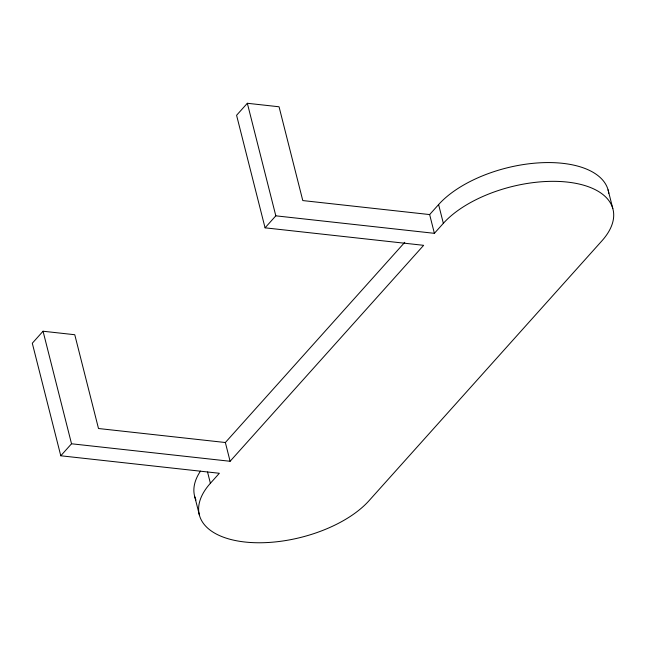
<?xml version="1.0" encoding="UTF-8"?>
<svg xmlns="http://www.w3.org/2000/svg" width="646" height="646" viewBox="0 0 646 646"><rect width="100%" height="100%" fill="white"/><g stroke="black" fill="none" stroke-linecap="round" stroke-linejoin="round"><path stroke-width="0.97" d="M404.776 242.315L225.357 442.518L98.499 428.516L74.766 334.725L43.048 331.228L32.3 343.228L60.781 455.777L219.349 473.276L210.394 483.273A93.194 46.738 -14.2 0 0 244.882 542.01A93.194 46.738 -14.2 0 0 368.963 500.771L601.927 240.829A93.194 46.738 -14.2 0 0 567.438 182.091A93.194 46.738 -14.2 0 0 443.35 223.33L434.387 233.327L275.818 215.829L265.062 227.828L236.581 115.279L247.337 103.279L279.048 106.776L302.788 200.567L429.647 214.569L438.602 204.572A93.194 46.738 -14.2 0 1 538.158 162.913A93.194 46.738 -14.2 0 1 608.766 193.259M60.781 455.777L71.528 443.778L230.105 461.276L423.639 245.327L265.062 227.828M608.064 189.827L612.812 208.585M438.602 204.572L443.35 223.33M429.647 214.569L434.387 233.327M247.337 103.279L275.818 215.829M225.357 442.518L230.105 461.276M207.544 472.016L210.394 483.273M194.761 496.75L199.509 515.508M43.048 331.228L71.528 443.778M195.964 500.044A93.194 46.738 -14.2 0 1 200.478 471.112"/></g></svg>
